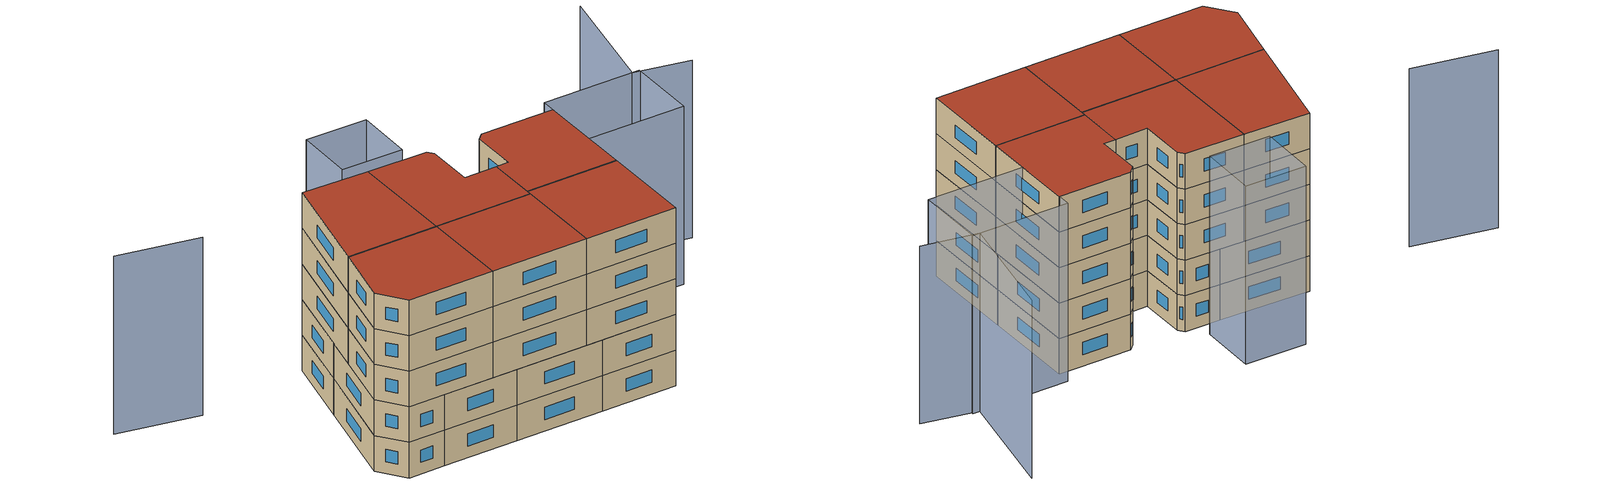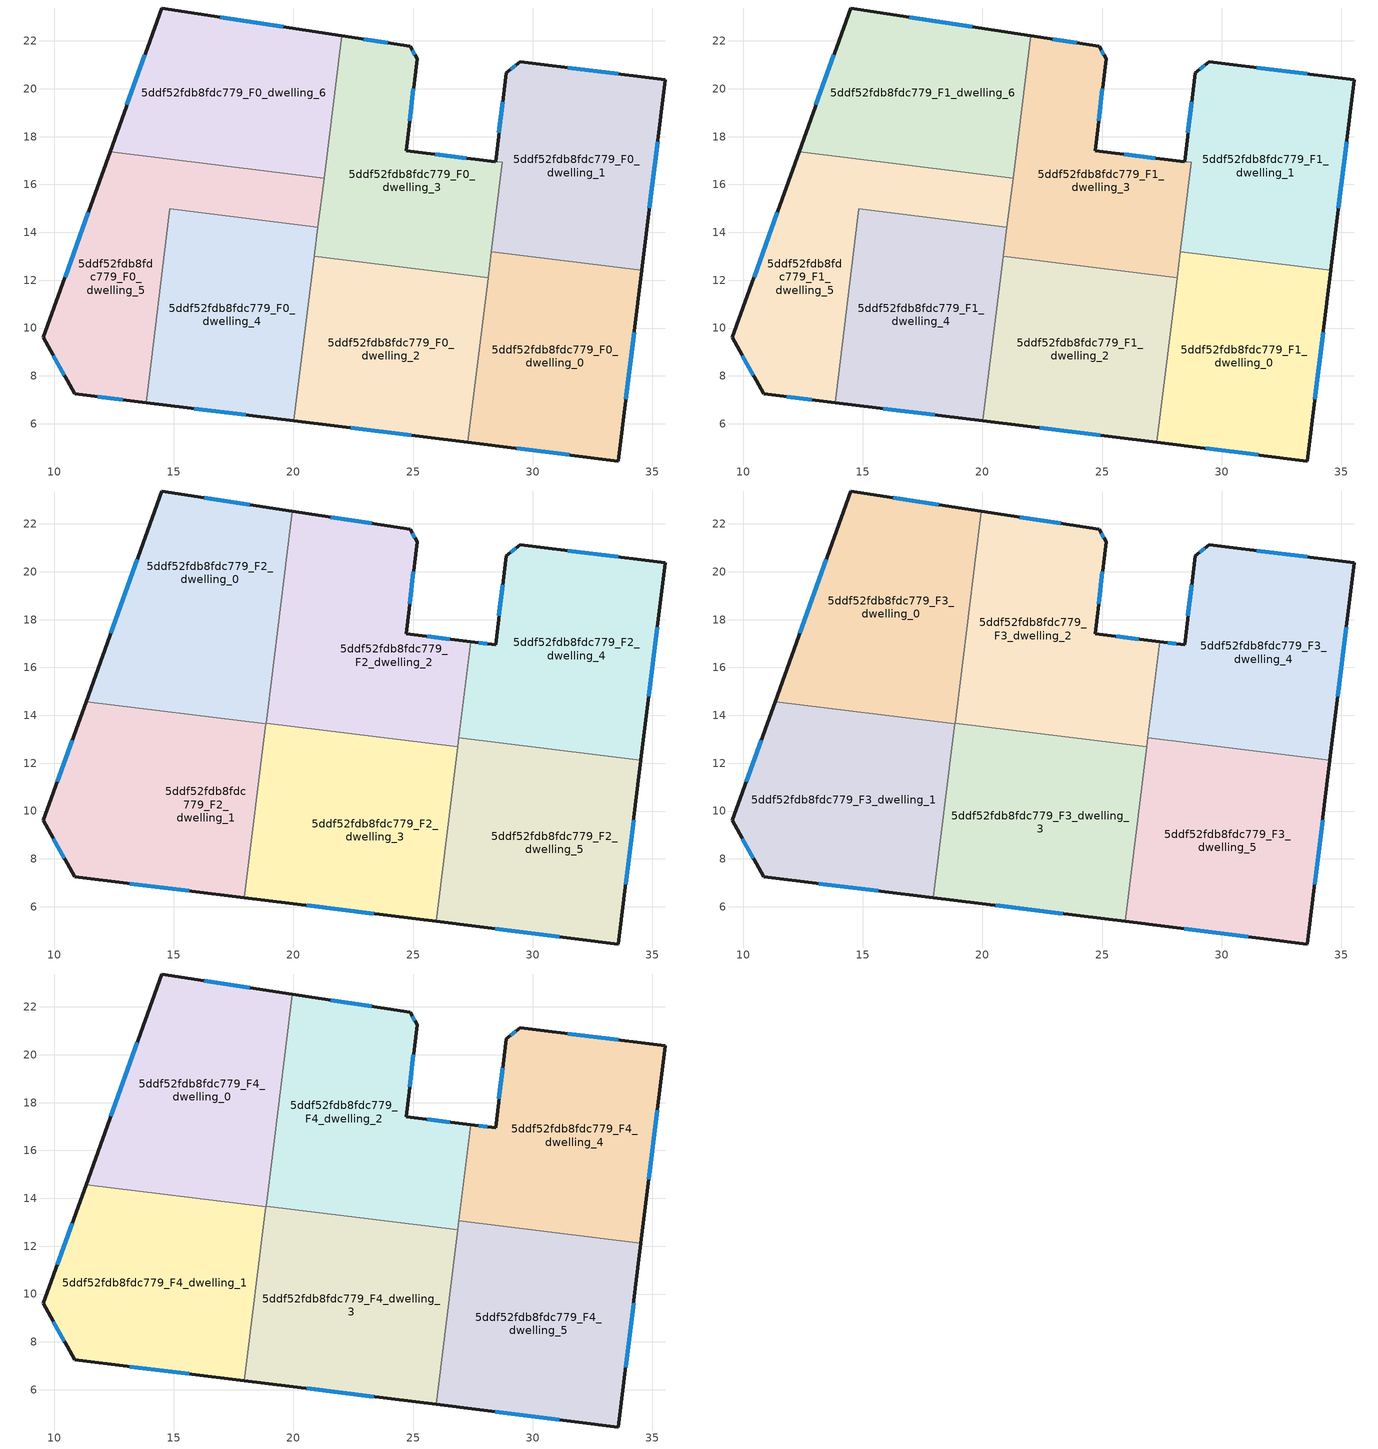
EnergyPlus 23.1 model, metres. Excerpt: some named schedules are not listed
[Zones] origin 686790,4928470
5ddf52fdb8fdc779_F0_dwelling_0
 floor ground (EU_floor_Construction): 34.56,12.41 33.58,4.45 27.29,5.22 28.27,13.18 z0
 wall outside (EU_wall_Construction): 27.29,5.22 33.58,4.45 34.56,12.41 z0:3
 wall to 5ddf52fdb8fdc779_F0_dwelling_1 (EU_wall_Construction): 34.56,12.41 28.27,13.18 z0:3
 wall to 5ddf52fdb8fdc779_F0_dwelling_2 (EU_wall_Construction): 28.14,12.11 27.29,5.22 z0:3
 wall to 5ddf52fdb8fdc779_F0_dwelling_3 (EU_wall_Construction): 28.27,13.18 28.14,12.11 z0:3
 window (EU_Window_Construction): 33.89,7.03 34.24,9.82 / 29.33,4.97 31.53,4.7 z0.98:2.02
5ddf52fdb8fdc779_F0_dwelling_1
 floor ground (EU_floor_Construction): 35.54,20.38 34.56,12.41 28.27,13.18 28.74,16.92 28.45,16.96 28.89,20.67 29.49,21.13 z0
 wall outside (EU_wall_Construction): 34.56,12.41 35.54,20.38 29.49,21.13 28.89,20.67 28.45,16.96 z0:3
 wall to 5ddf52fdb8fdc779_F0_dwelling_3 (EU_wall_Construction): 28.45,16.96 28.74,16.92 28.27,13.18 z0:3
 window (EU_Window_Construction): 28.74,19.47 28.59,18.16 / 29.29,20.99 29.08,20.82 / 33.57,20.62 31.45,20.89 / 34.88,15 35.22,17.78 z0.98:2.02
5ddf52fdb8fdc779_F0_dwelling_2
 floor ground (EU_floor_Construction): 28.14,12.11 27.29,5.22 20.02,6.12 20.88,13.01 z0
 wall outside (EU_wall_Construction): 20.02,6.12 27.29,5.22 z0:3
 wall to 5ddf52fdb8fdc779_F0_dwelling_3 (EU_wall_Construction): 28.14,12.11 20.88,13.01 z0:3
 wall to 5ddf52fdb8fdc779_F0_dwelling_4 (EU_wall_Construction): 20.88,13.01 20.02,6.12 z0:3
 window (EU_Window_Construction): 22.39,5.83 24.93,5.52 z0.98:2.02
5ddf52fdb8fdc779_F0_dwelling_3
 floor ground (EU_floor_Construction): 25.17,21.25 24.71,17.41 28.44,16.96 28.74,16.92 28.14,12.11 20.88,13.01 22.01,22.22 24.88,21.78 z0
 wall outside (EU_wall_Construction): 28.44,16.96 24.71,17.41 25.17,21.25 24.88,21.78 22.01,22.22 z0:3
 wall to 5ddf52fdb8fdc779_F0_dwelling_6 (EU_wall_Construction): 22.01,22.22 21.28,16.27 z0:3
 wall to 5ddf52fdb8fdc779_F0_dwelling_5 (EU_wall_Construction): 21.28,16.27 21.02,14.21 z0:3
 wall to 5ddf52fdb8fdc779_F0_dwelling_4 (EU_wall_Construction): 21.02,14.21 20.87,13.01 z0:3
 window (EU_Window_Construction): 23.95,21.92 22.95,22.07 / 25.07,21.42 24.97,21.61 / 24.86,18.66 25.02,20 / 27.23,17.1 25.92,17.26 z0.98:2.02
5ddf52fdb8fdc779_F0_dwelling_4
 floor ground (EU_floor_Construction): 21.02,14.21 20.02,6.12 13.84,6.89 14.84,14.98 z0
 wall outside (EU_wall_Construction): 13.84,6.89 20.02,6.12 z0:3
 wall to 5ddf52fdb8fdc779_F0_dwelling_5 (EU_wall_Construction): 21.02,14.21 14.84,14.98 13.84,6.89 z0:3
 window (EU_Window_Construction): 15.85,6.64 18.01,6.37 z0.98:2.02
5ddf52fdb8fdc779_F0_dwelling_5
 floor ground (EU_floor_Construction): 21.28,16.27 21.02,14.21 14.84,14.98 13.84,6.89 10.86,7.26 9.55,9.61 12.34,17.37 z0
 wall outside (EU_wall_Construction): 12.34,17.37 9.55,9.61 10.86,7.26 13.84,6.89 z0:3
 wall to 5ddf52fdb8fdc779_F0_dwelling_6 (EU_wall_Construction): 21.28,16.27 12.34,17.37 z0:3
 window (EU_Window_Construction): 11.83,7.14 12.87,7.01 / 9.97,8.84 10.43,8.02 / 11.43,14.85 10.45,12.13 z0.98:2.02
5ddf52fdb8fdc779_F0_dwelling_6
 floor ground (EU_floor_Construction): 22.01,22.22 21.28,16.27 12.34,17.37 14.5,23.38 z0
 wall outside (EU_wall_Construction): 22.01,22.22 14.5,23.38 12.34,17.37 z0:3
 window (EU_Window_Construction): 13.8,21.42 13.04,19.32 / 19.57,22.59 16.94,23 z0.98:2.02
5ddf52fdb8fdc779_F1_dwelling_0
 floor to 5ddf52fdb8fdc779_F0_dwelling_0 (EU_floor_Construction): 34.56,12.41 33.58,4.45 27.29,5.22 28.27,13.18 z3
 wall outside (EU_wall_Construction): 27.29,5.22 33.58,4.45 34.56,12.41 z3:6
 wall to 5ddf52fdb8fdc779_F1_dwelling_1 (EU_wall_Construction): 34.56,12.41 28.27,13.18 z3:6
 wall to 5ddf52fdb8fdc779_F1_dwelling_2 (EU_wall_Construction): 28.14,12.11 27.29,5.22 z3:6
 wall to 5ddf52fdb8fdc779_F1_dwelling_3 (EU_wall_Construction): 28.27,13.18 28.14,12.11 z3:6
 window (EU_Window_Construction): 33.89,7.03 34.24,9.82 / 29.33,4.97 31.53,4.7 z3.98:5.02
5ddf52fdb8fdc779_F1_dwelling_1
 floor to 5ddf52fdb8fdc779_F0_dwelling_1 (EU_floor_Construction): 35.54,20.38 34.56,12.41 28.27,13.18 28.74,16.92 28.45,16.96 28.89,20.67 29.49,21.13 z3
 wall outside (EU_wall_Construction): 34.56,12.41 35.54,20.38 29.49,21.13 28.89,20.67 28.45,16.96 z3:6
 wall to 5ddf52fdb8fdc779_F1_dwelling_3 (EU_wall_Construction): 28.45,16.96 28.74,16.92 28.27,13.18 z3:6
 window (EU_Window_Construction): 28.74,19.47 28.59,18.16 / 29.29,20.99 29.08,20.82 / 33.57,20.62 31.45,20.89 / 34.88,15 35.22,17.78 z3.98:5.02
5ddf52fdb8fdc779_F1_dwelling_2
 floor to 5ddf52fdb8fdc779_F0_dwelling_2 (EU_floor_Construction): 28.14,12.11 27.29,5.22 20.02,6.12 20.88,13.01 z3
 wall outside (EU_wall_Construction): 20.02,6.12 27.29,5.22 z3:6
 wall to 5ddf52fdb8fdc779_F1_dwelling_3 (EU_wall_Construction): 28.14,12.11 20.88,13.01 z3:6
 wall to 5ddf52fdb8fdc779_F1_dwelling_4 (EU_wall_Construction): 20.88,13.01 20.02,6.12 z3:6
 window (EU_Window_Construction): 22.39,5.83 24.93,5.52 z3.98:5.02
5ddf52fdb8fdc779_F1_dwelling_3
 floor to 5ddf52fdb8fdc779_F0_dwelling_3 (EU_floor_Construction): 25.17,21.25 24.71,17.41 28.44,16.96 28.74,16.92 28.14,12.11 20.88,13.01 22.01,22.22 24.88,21.78 z3
 wall outside (EU_wall_Construction): 28.44,16.96 24.71,17.41 25.17,21.25 24.88,21.78 22.01,22.22 z3:6
 wall to 5ddf52fdb8fdc779_F1_dwelling_6 (EU_wall_Construction): 22.01,22.22 21.28,16.27 z3:6
 wall to 5ddf52fdb8fdc779_F1_dwelling_5 (EU_wall_Construction): 21.28,16.27 21.02,14.21 z3:6
 wall to 5ddf52fdb8fdc779_F1_dwelling_4 (EU_wall_Construction): 21.02,14.21 20.87,13.01 z3:6
 window (EU_Window_Construction): 23.95,21.92 22.95,22.07 / 25.07,21.42 24.97,21.61 / 24.86,18.66 25.02,20 / 27.23,17.1 25.92,17.26 z3.98:5.02
5ddf52fdb8fdc779_F1_dwelling_4
 floor to 5ddf52fdb8fdc779_F0_dwelling_4 (EU_floor_Construction): 21.02,14.21 20.02,6.12 13.84,6.89 14.84,14.98 z3
 wall outside (EU_wall_Construction): 13.84,6.89 20.02,6.12 z3:6
 wall to 5ddf52fdb8fdc779_F1_dwelling_5 (EU_wall_Construction): 21.02,14.21 14.84,14.98 13.84,6.89 z3:6
 window (EU_Window_Construction): 15.85,6.64 18.01,6.37 z3.98:5.02
5ddf52fdb8fdc779_F1_dwelling_5
 floor to 5ddf52fdb8fdc779_F0_dwelling_5 (EU_floor_Construction): 21.28,16.27 21.02,14.21 14.84,14.98 13.84,6.89 10.86,7.26 9.55,9.61 12.34,17.37 z3
 wall outside (EU_wall_Construction): 12.34,17.37 9.55,9.61 10.86,7.26 13.84,6.89 z3:6
 wall to 5ddf52fdb8fdc779_F1_dwelling_6 (EU_wall_Construction): 21.28,16.27 12.34,17.37 z3:6
 window (EU_Window_Construction): 11.83,7.14 12.87,7.01 / 9.97,8.84 10.43,8.02 / 11.43,14.85 10.45,12.13 z3.98:5.02
 ceiling adiabatic (EU_roof_Construction): 21.02,14.21 21.28,16.27 19.21,16.52 18.96,14.47 z6
5ddf52fdb8fdc779_F1_dwelling_6
 floor to 5ddf52fdb8fdc779_F0_dwelling_6 (EU_floor_Construction): 22.01,22.22 21.28,16.27 12.34,17.37 14.5,23.38 z3
 wall outside (EU_wall_Construction): 22.01,22.22 14.5,23.38 12.34,17.37 z3:6
 window (EU_Window_Construction): 13.8,21.42 13.04,19.32 / 19.57,22.59 16.94,23 z3.98:5.02
 ceiling adiabatic (EU_roof_Construction): 21.28,16.27 22.01,22.22 19.95,22.53 19.21,16.52 z6
5ddf52fdb8fdc779_F2_dwelling_0
 floor to 5ddf52fdb8fdc779_F1_dwelling_6 (EU_floor_Construction): 19.95,22.53 19.21,16.52 12.34,17.37 14.5,23.38 z6
 floor to 5ddf52fdb8fdc779_F1_dwelling_4 (EU_floor_Construction): 18.96,14.47 18.85,13.64 14.74,14.15 14.84,14.98 z6
 floor to 5ddf52fdb8fdc779_F1_dwelling_5 (EU_floor_Construction): 19.21,16.52 18.96,14.47 14.84,14.98 14.74,14.15 11.33,14.57 12.34,17.37 z6
 wall outside (EU_wall_Construction): 19.95,22.53 14.5,23.38 11.33,14.58 z6:9
 wall to 5ddf52fdb8fdc779_F2_dwelling_1 (EU_wall_Construction): 11.33,14.58 18.85,13.64 z6:9
 wall to 5ddf52fdb8fdc779_F2_dwelling_2 (EU_wall_Construction): 18.86,13.67 19.95,22.53 z6:9
 wall to 5ddf52fdb8fdc779_F2_dwelling_3 (EU_wall_Construction): 18.85,13.64 18.86,13.67 z6:9
 window (EU_Window_Construction): 13.47,20.51 12.36,17.44 / 18.18,22.81 16.27,23.1 z6.98:8.02
5ddf52fdb8fdc779_F2_dwelling_1
 floor to 5ddf52fdb8fdc779_F1_dwelling_4 (EU_floor_Construction): 18.85,13.64 17.95,6.38 13.84,6.89 14.74,14.15 z6
 floor to 5ddf52fdb8fdc779_F1_dwelling_5 (EU_floor_Construction): 14.74,14.15 13.84,6.89 10.86,7.26 9.55,9.61 11.33,14.57 z6
 wall outside (EU_wall_Construction): 11.33,14.58 9.55,9.61 10.86,7.26 17.95,6.38 z6:9
 wall to 5ddf52fdb8fdc779_F2_dwelling_3 (EU_wall_Construction): 17.95,6.38 18.85,13.64 z6:9
 window (EU_Window_Construction): 13.17,6.97 15.65,6.66 / 9.97,8.84 10.43,8.02 / 10.75,12.96 10.13,11.22 z6.98:8.02
5ddf52fdb8fdc779_F2_dwelling_2
 floor to 5ddf52fdb8fdc779_F1_dwelling_3 (EU_floor_Construction): 25.17,21.25 24.71,17.41 27.41,17.08 26.86,12.68 20.92,13.41 22.01,22.22 24.88,21.78 z6
 floor to 5ddf52fdb8fdc779_F1_dwelling_4 (EU_floor_Construction): 21.02,14.21 20.92,13.41 18.86,13.67 18.96,14.47 z6
 floor adiabatic (EU_floor_Construction): 24.88,21.78 22.01,22.22 21.02,14.21 18.96,14.47 19.95,22.53 z6
 wall outside (EU_wall_Construction): 27.41,17.08 24.71,17.41 25.17,21.25 24.88,21.78 19.95,22.53 z6:9
 wall to 5ddf52fdb8fdc779_F2_dwelling_3 (EU_wall_Construction): 18.86,13.67 26.86,12.68 z6:9
 wall to 5ddf52fdb8fdc779_F2_dwelling_4 (EU_wall_Construction): 26.91,13.06 27.41,17.08 z6:9
 wall to 5ddf52fdb8fdc779_F2_dwelling_5 (EU_wall_Construction): 26.86,12.68 26.91,13.06 z6:9
 window (EU_Window_Construction): 23.28,22.02 21.55,22.29 / 25.07,21.42 24.97,21.61 / 24.86,18.66 25.02,20 / 26.53,17.19 25.59,17.3 z6.98:8.02
5ddf52fdb8fdc779_F2_dwelling_3
 floor to 5ddf52fdb8fdc779_F1_dwelling_2 (EU_floor_Construction): 26.81,12.27 25.96,5.39 20.02,6.12 20.88,13.01 z6
 floor to 5ddf52fdb8fdc779_F1_dwelling_3 (EU_floor_Construction): 26.86,12.68 26.81,12.27 20.88,13.01 20.92,13.41 z6
 floor to 5ddf52fdb8fdc779_F1_dwelling_4 (EU_floor_Construction): 20.92,13.41 20.02,6.12 17.95,6.38 18.86,13.67 z6
 wall outside (EU_wall_Construction): 17.95,6.38 25.96,5.39 z6:9
 wall to 5ddf52fdb8fdc779_F2_dwelling_5 (EU_wall_Construction): 25.96,5.39 26.86,12.68 z6:9
 window (EU_Window_Construction): 20.56,6.06 23.36,5.71 z6.98:8.02
5ddf52fdb8fdc779_F2_dwelling_4
 floor to 5ddf52fdb8fdc779_F1_dwelling_1 (EU_floor_Construction): 35.54,20.38 34.56,12.41 28.27,13.18 28.74,16.92 28.45,16.96 28.89,20.67 29.49,21.13 z6
 floor to 5ddf52fdb8fdc779_F1_dwelling_0 (EU_floor_Construction): 34.56,12.41 34.52,12.12 28.24,12.89 28.27,13.18 z6
 floor to 5ddf52fdb8fdc779_F1_dwelling_3 (EU_floor_Construction): 28.74,16.92 28.24,12.89 26.91,13.06 27.41,17.08 z6
 wall outside (EU_wall_Construction): 34.52,12.12 35.54,20.38 29.49,21.13 28.89,20.67 28.45,16.96 27.41,17.08 z6:9
 wall to 5ddf52fdb8fdc779_F2_dwelling_5 (EU_wall_Construction): 26.91,13.06 34.52,12.12 z6:9
 window (EU_Window_Construction): 34.85,14.8 35.21,17.69 / 28.11,17 27.75,17.04 / 28.74,19.47 28.59,18.16 / 29.29,20.99 29.08,20.82 / 33.57,20.62 31.45,20.89 z6.98:8.02
5ddf52fdb8fdc779_F2_dwelling_5
 floor to 5ddf52fdb8fdc779_F1_dwelling_0 (EU_floor_Construction): 34.52,12.12 33.58,4.45 27.29,5.22 28.24,12.89 z6
 floor to 5ddf52fdb8fdc779_F1_dwelling_2 (EU_floor_Construction): 28.14,12.11 27.29,5.22 25.96,5.39 26.81,12.27 z6
 floor to 5ddf52fdb8fdc779_F1_dwelling_3 (EU_floor_Construction): 28.24,12.89 28.14,12.11 26.81,12.27 26.91,13.06 z6
 wall outside (EU_wall_Construction): 25.96,5.39 33.58,4.45 34.52,12.12 z6:9
 window (EU_Window_Construction): 33.88,6.94 34.21,9.62 / 28.44,5.08 31.1,4.75 z6.98:8.02
5ddf52fdb8fdc779_F3_dwelling_0
 floor to 5ddf52fdb8fdc779_F2_dwelling_0 (EU_floor_Construction): 19.95,22.53 18.85,13.64 11.33,14.58 14.5,23.38 z9
 wall outside (EU_wall_Construction): 19.95,22.53 14.5,23.38 11.33,14.58 z9:12
 wall to 5ddf52fdb8fdc779_F3_dwelling_1 (EU_wall_Construction): 11.33,14.58 18.85,13.64 z9:12
 wall to 5ddf52fdb8fdc779_F3_dwelling_2 (EU_wall_Construction): 18.86,13.67 19.95,22.53 z9:12
 wall to 5ddf52fdb8fdc779_F3_dwelling_3 (EU_wall_Construction): 18.85,13.64 18.86,13.67 z9:12
 window (EU_Window_Construction): 13.47,20.51 12.36,17.44 / 18.18,22.81 16.27,23.1 z9.98:11.02
5ddf52fdb8fdc779_F3_dwelling_1
 floor to 5ddf52fdb8fdc779_F2_dwelling_1 (EU_floor_Construction): 18.85,13.64 17.95,6.38 10.86,7.26 9.55,9.61 11.33,14.58 z9
 wall outside (EU_wall_Construction): 11.33,14.58 9.55,9.61 10.86,7.26 17.95,6.38 z9:12
 wall to 5ddf52fdb8fdc779_F3_dwelling_3 (EU_wall_Construction): 17.95,6.38 18.85,13.64 z9:12
 window (EU_Window_Construction): 13.17,6.97 15.65,6.66 / 9.97,8.84 10.43,8.02 / 10.75,12.96 10.13,11.22 z9.98:11.02
5ddf52fdb8fdc779_F3_dwelling_2
 floor to 5ddf52fdb8fdc779_F2_dwelling_2 (EU_floor_Construction): 25.17,21.25 24.71,17.41 27.41,17.08 26.86,12.68 18.86,13.67 19.95,22.53 24.88,21.78 z9
 wall outside (EU_wall_Construction): 27.41,17.08 24.71,17.41 25.17,21.25 24.88,21.78 19.95,22.53 z9:12
 wall to 5ddf52fdb8fdc779_F3_dwelling_3 (EU_wall_Construction): 18.86,13.67 26.86,12.68 z9:12
 wall to 5ddf52fdb8fdc779_F3_dwelling_4 (EU_wall_Construction): 26.91,13.06 27.41,17.08 z9:12
 wall to 5ddf52fdb8fdc779_F3_dwelling_5 (EU_wall_Construction): 26.86,12.68 26.91,13.06 z9:12
 window (EU_Window_Construction): 23.28,22.02 21.55,22.29 / 25.07,21.42 24.97,21.61 / 24.86,18.66 25.02,20 / 26.53,17.19 25.59,17.3 z9.98:11.02
5ddf52fdb8fdc779_F3_dwelling_3
 floor to 5ddf52fdb8fdc779_F2_dwelling_3 (EU_floor_Construction): 26.86,12.68 25.96,5.39 17.95,6.38 18.86,13.67 z9
 wall outside (EU_wall_Construction): 17.95,6.38 25.96,5.39 z9:12
 wall to 5ddf52fdb8fdc779_F3_dwelling_5 (EU_wall_Construction): 25.96,5.39 26.86,12.68 z9:12
 window (EU_Window_Construction): 20.56,6.06 23.36,5.71 z9.98:11.02
5ddf52fdb8fdc779_F3_dwelling_4
 floor to 5ddf52fdb8fdc779_F2_dwelling_4 (EU_floor_Construction): 35.54,20.38 34.52,12.12 26.91,13.06 27.41,17.08 28.45,16.96 28.89,20.67 29.49,21.13 z9
 wall outside (EU_wall_Construction): 34.52,12.12 35.54,20.38 29.49,21.13 28.89,20.67 28.45,16.96 27.41,17.08 z9:12
 wall to 5ddf52fdb8fdc779_F3_dwelling_5 (EU_wall_Construction): 26.91,13.06 34.52,12.12 z9:12
 window (EU_Window_Construction): 34.85,14.8 35.21,17.69 / 28.11,17 27.75,17.04 / 28.74,19.47 28.59,18.16 / 29.29,20.99 29.08,20.82 / 33.57,20.62 31.45,20.89 z9.98:11.02
5ddf52fdb8fdc779_F3_dwelling_5
 floor to 5ddf52fdb8fdc779_F2_dwelling_5 (EU_floor_Construction): 34.52,12.12 33.58,4.45 25.96,5.39 26.91,13.06 z9
 wall outside (EU_wall_Construction): 25.96,5.39 33.58,4.45 34.52,12.12 z9:12
 window (EU_Window_Construction): 33.88,6.94 34.21,9.62 / 28.44,5.08 31.1,4.75 z9.98:11.02
5ddf52fdb8fdc779_F4_dwelling_0
 floor to 5ddf52fdb8fdc779_F3_dwelling_0 (EU_floor_Construction): 19.95,22.53 18.85,13.64 11.33,14.58 14.5,23.38 z12
 wall outside (EU_wall_Construction): 19.95,22.53 14.5,23.38 11.33,14.58 z12:15
 wall to 5ddf52fdb8fdc779_F4_dwelling_1 (EU_wall_Construction): 11.33,14.58 18.85,13.64 z12:15
 wall to 5ddf52fdb8fdc779_F4_dwelling_2 (EU_wall_Construction): 18.86,13.67 19.95,22.53 z12:15
 wall to 5ddf52fdb8fdc779_F4_dwelling_3 (EU_wall_Construction): 18.85,13.64 18.86,13.67 z12:15
 window (EU_Window_Construction): 13.47,20.51 12.36,17.44 / 18.18,22.81 16.27,23.1 z12.98:14.02
 roof outside (EU_roof_Construction): 18.85,13.64 19.95,22.53 14.5,23.38 11.33,14.58 z15
5ddf52fdb8fdc779_F4_dwelling_1
 floor to 5ddf52fdb8fdc779_F3_dwelling_1 (EU_floor_Construction): 18.85,13.64 17.95,6.38 10.86,7.26 9.55,9.61 11.33,14.58 z12
 wall outside (EU_wall_Construction): 11.33,14.58 9.55,9.61 10.86,7.26 17.95,6.38 z12:15
 wall to 5ddf52fdb8fdc779_F4_dwelling_3 (EU_wall_Construction): 17.95,6.38 18.85,13.64 z12:15
 window (EU_Window_Construction): 13.17,6.97 15.65,6.66 / 9.97,8.84 10.43,8.02 / 10.75,12.96 10.13,11.22 z12.98:14.02
 roof outside (EU_roof_Construction): 17.95,6.38 18.85,13.64 11.33,14.58 9.55,9.61 10.86,7.26 z15
5ddf52fdb8fdc779_F4_dwelling_2
 floor to 5ddf52fdb8fdc779_F3_dwelling_2 (EU_floor_Construction): 25.17,21.25 24.71,17.41 27.41,17.08 26.86,12.68 18.86,13.67 19.95,22.53 24.88,21.78 z12
 wall outside (EU_wall_Construction): 27.41,17.08 24.71,17.41 25.17,21.25 24.88,21.78 19.95,22.53 z12:15
 wall to 5ddf52fdb8fdc779_F4_dwelling_3 (EU_wall_Construction): 18.86,13.67 26.86,12.68 z12:15
 wall to 5ddf52fdb8fdc779_F4_dwelling_4 (EU_wall_Construction): 26.91,13.06 27.41,17.08 z12:15
 wall to 5ddf52fdb8fdc779_F4_dwelling_5 (EU_wall_Construction): 26.86,12.68 26.91,13.06 z12:15
 window (EU_Window_Construction): 23.28,22.02 21.55,22.29 / 25.07,21.42 24.97,21.61 / 24.86,18.66 25.02,20 / 26.53,17.19 25.59,17.3 z12.98:14.02
 roof outside (EU_roof_Construction): 26.86,12.68 27.41,17.08 24.71,17.41 25.17,21.25 24.88,21.78 19.95,22.53 18.86,13.67 z15
5ddf52fdb8fdc779_F4_dwelling_3
 floor to 5ddf52fdb8fdc779_F3_dwelling_3 (EU_floor_Construction): 26.86,12.68 25.96,5.39 17.95,6.38 18.86,13.67 z12
 wall outside (EU_wall_Construction): 17.95,6.38 25.96,5.39 z12:15
 wall to 5ddf52fdb8fdc779_F4_dwelling_5 (EU_wall_Construction): 25.96,5.39 26.86,12.68 z12:15
 window (EU_Window_Construction): 20.56,6.06 23.36,5.71 z12.98:14.02
 roof outside (EU_roof_Construction): 25.96,5.39 26.86,12.68 18.86,13.67 17.95,6.38 z15
5ddf52fdb8fdc779_F4_dwelling_4
 floor to 5ddf52fdb8fdc779_F3_dwelling_4 (EU_floor_Construction): 35.54,20.38 34.52,12.12 26.91,13.06 27.41,17.08 28.45,16.96 28.89,20.67 29.49,21.13 z12
 wall outside (EU_wall_Construction): 34.52,12.12 35.54,20.38 29.49,21.13 28.89,20.67 28.45,16.96 27.41,17.08 z12:15
 wall to 5ddf52fdb8fdc779_F4_dwelling_5 (EU_wall_Construction): 26.91,13.06 34.52,12.12 z12:15
 window (EU_Window_Construction): 34.85,14.8 35.21,17.69 / 28.11,17 27.75,17.04 / 28.74,19.47 28.59,18.16 / 29.29,20.99 29.08,20.82 / 33.57,20.62 31.45,20.89 z12.98:14.02
 roof outside (EU_roof_Construction): 34.52,12.12 35.54,20.38 29.49,21.13 28.89,20.67 28.45,16.96 27.41,17.08 26.91,13.06 z15
5ddf52fdb8fdc779_F4_dwelling_5
 floor to 5ddf52fdb8fdc779_F3_dwelling_5 (EU_floor_Construction): 34.52,12.12 33.58,4.45 25.96,5.39 26.91,13.06 z12
 wall outside (EU_wall_Construction): 25.96,5.39 33.58,4.45 34.52,12.12 z12:15
 window (EU_Window_Construction): 33.88,6.94 34.21,9.62 / 28.44,5.08 31.1,4.75 z12.98:14.02
 roof outside (EU_roof_Construction): 33.58,4.45 34.52,12.12 26.91,13.06 25.96,5.39 z15
shading: 47.53,19.02 43.14,20.46 / 43.14,20.46 46.21,29.84 / 5.14,23.41 -1.39,25.55 / 43.01,14.62 34.93,15.66 / 34.93,15.66 35.68,21.47 / 35.68,21.47 43.75,20.43 / 43.75,20.43 43.01,14.62 / 23.75,23.19 18.72,23.93 / 18.72,23.93 19.43,28.7 / 19.43,28.7 24.45,27.95 / 24.45,27.95 23.75,23.19 z0:15
[Building]
EU S2 Campaign: North Axis=0; Terrain=City; Solar Distribution=FullExterior
[Site:Location]
Bologna: Latitude=44.5; Longitude=11.25; Time Zone=1; Elevation=37
[SizingPeriod:WeatherFileDays]
AnnualSizingPeriod: Begin Month=1; Begin Day of Month=1; End Month=12; End Day of Month=31; Day of Week for Start Day=Monday; Use Weather File Daylight Saving Period=No; Use Weather File Rain and Snow Indicators=No
[MATERIAL]
EU_InternalMass_Material: Roughness=MediumRough; Thickness=0.1; Conductivity=1; Density=1800; Specific Heat=900; Thermal Absorptance=0.9; Solar Absorptance=0.7; Visible Absorptance=0.7
[MATERIAL:NOMASS] Roughness=MediumRough; Thermal Absorptance=0.9; Solar Absorptance=0.7; Visible Absorptance=0.7
Name | Thermal Resistance
EU_wall_NoMass | 0.905828
EU_roof_NoMass | 0.37593
EU_floor_NoMass | 0.67114
[WINDOWMATERIAL:SIMPLEGLAZINGSYSTEM]
EU_Window_SimpleGlazing: UFactor=4.52486; Solar Heat Gain Coefficient=0.85; Visible Transmittance=0.85
[CONSTRUCTION]
EU_wall_Construction: EU_wall_NoMass
EU_roof_Construction: EU_roof_NoMass
EU_floor_Construction: EU_floor_NoMass
EU_Window_Construction: EU_Window_SimpleGlazing
EU_InternalMass_Construction: EU_InternalMass_Material
[ZONE] Type=1; Multiplier=1; Ceiling Height=autocalculate; Floor Area=autocalculate; Part of Total Floor Area=Yes
Name | Volume
5ddf52fdb8fdc779_F0_dwelling_0; 5ddf52fdb8fdc779_F1_dwelling_0 | 152.404
5ddf52fdb8fdc779_F2_dwelling_0; 5ddf52fdb8fdc779_F3_dwelling_0; 5ddf52fdb8fdc779_F4_dwelling_0 | 177.825
5ddf52fdb8fdc779_F0_dwelling_1; 5ddf52fdb8fdc779_F1_dwelling_1 | 155.954
5ddf52fdb8fdc779_F2_dwelling_1; 5ddf52fdb8fdc779_F3_dwelling_1; 5ddf52fdb8fdc779_F4_dwelling_1 | 177.816
5ddf52fdb8fdc779_F0_dwelling_2; 5ddf52fdb8fdc779_F1_dwelling_2 | 152.422
5ddf52fdb8fdc779_F2_dwelling_2; 5ddf52fdb8fdc779_F3_dwelling_2; 5ddf52fdb8fdc779_F4_dwelling_2 | 177.836
5ddf52fdb8fdc779_F0_dwelling_3; 5ddf52fdb8fdc779_F1_dwelling_3 | 148.909
5ddf52fdb8fdc779_F2_dwelling_3; 5ddf52fdb8fdc779_F3_dwelling_3; 5ddf52fdb8fdc779_F4_dwelling_3 | 177.841
5ddf52fdb8fdc779_F0_dwelling_4; 5ddf52fdb8fdc779_F1_dwelling_4 | 152.415
5ddf52fdb8fdc779_F2_dwelling_4; 5ddf52fdb8fdc779_F3_dwelling_4; 5ddf52fdb8fdc779_F4_dwelling_4 | 177.814
5ddf52fdb8fdc779_F0_dwelling_5; 5ddf52fdb8fdc779_F1_dwelling_5 | 152.418
5ddf52fdb8fdc779_F2_dwelling_5; 5ddf52fdb8fdc779_F3_dwelling_5; 5ddf52fdb8fdc779_F4_dwelling_5 | 177.815
5ddf52fdb8fdc779_F0_dwelling_6; 5ddf52fdb8fdc779_F1_dwelling_6 | 152.416
[INTERNALMASS] Construction=EU_InternalMass_Construction
Name | Zone or ZoneList | Surface Area
5ddf52fdb8fdc779_F0_dwelling_0_EU_InternalMass | 5ddf52fdb8fdc779_F0_dwelling_0 | 50.8025
5ddf52fdb8fdc779_F0_dwelling_1_EU_InternalMass | 5ddf52fdb8fdc779_F0_dwelling_1 | 51.9852
5ddf52fdb8fdc779_F0_dwelling_2_EU_InternalMass | 5ddf52fdb8fdc779_F0_dwelling_2 | 50.8063
5ddf52fdb8fdc779_F0_dwelling_3_EU_InternalMass | 5ddf52fdb8fdc779_F0_dwelling_3 | 49.6379
5ddf52fdb8fdc779_F0_dwelling_4_EU_InternalMass | 5ddf52fdb8fdc779_F0_dwelling_4 | 50.8065
5ddf52fdb8fdc779_F0_dwelling_5_EU_InternalMass | 5ddf52fdb8fdc779_F0_dwelling_5 | 50.8058
5ddf52fdb8fdc779_F0_dwelling_6_EU_InternalMass | 5ddf52fdb8fdc779_F0_dwelling_6 | 50.8053
5ddf52fdb8fdc779_F1_dwelling_0_EU_InternalMass | 5ddf52fdb8fdc779_F1_dwelling_0 | 50.8025
5ddf52fdb8fdc779_F1_dwelling_1_EU_InternalMass | 5ddf52fdb8fdc779_F1_dwelling_1 | 51.9852
5ddf52fdb8fdc779_F1_dwelling_2_EU_InternalMass | 5ddf52fdb8fdc779_F1_dwelling_2 | 50.8063
5ddf52fdb8fdc779_F1_dwelling_3_EU_InternalMass | 5ddf52fdb8fdc779_F1_dwelling_3 | 49.6379
5ddf52fdb8fdc779_F1_dwelling_4_EU_InternalMass | 5ddf52fdb8fdc779_F1_dwelling_4 | 50.8065
5ddf52fdb8fdc779_F1_dwelling_5_EU_InternalMass | 5ddf52fdb8fdc779_F1_dwelling_5 | 50.8058
5ddf52fdb8fdc779_F1_dwelling_6_EU_InternalMass | 5ddf52fdb8fdc779_F1_dwelling_6 | 50.8053
5ddf52fdb8fdc779_F2_dwelling_0_EU_InternalMass | 5ddf52fdb8fdc779_F2_dwelling_0 | 59.2753
5ddf52fdb8fdc779_F2_dwelling_1_EU_InternalMass | 5ddf52fdb8fdc779_F2_dwelling_1 | 59.2723
5ddf52fdb8fdc779_F2_dwelling_2_EU_InternalMass | 5ddf52fdb8fdc779_F2_dwelling_2 | 59.2781
5ddf52fdb8fdc779_F2_dwelling_3_EU_InternalMass | 5ddf52fdb8fdc779_F2_dwelling_3 | 59.2802
5ddf52fdb8fdc779_F2_dwelling_4_EU_InternalMass | 5ddf52fdb8fdc779_F2_dwelling_4 | 59.2715
5ddf52fdb8fdc779_F2_dwelling_5_EU_InternalMass | 5ddf52fdb8fdc779_F2_dwelling_5 | 59.2718
5ddf52fdb8fdc779_F3_dwelling_0_EU_InternalMass | 5ddf52fdb8fdc779_F3_dwelling_0 | 59.2753
5ddf52fdb8fdc779_F3_dwelling_1_EU_InternalMass | 5ddf52fdb8fdc779_F3_dwelling_1 | 59.2723
5ddf52fdb8fdc779_F3_dwelling_2_EU_InternalMass | 5ddf52fdb8fdc779_F3_dwelling_2 | 59.2781
5ddf52fdb8fdc779_F3_dwelling_3_EU_InternalMass | 5ddf52fdb8fdc779_F3_dwelling_3 | 59.2802
5ddf52fdb8fdc779_F3_dwelling_4_EU_InternalMass | 5ddf52fdb8fdc779_F3_dwelling_4 | 59.2715
5ddf52fdb8fdc779_F3_dwelling_5_EU_InternalMass | 5ddf52fdb8fdc779_F3_dwelling_5 | 59.2718
5ddf52fdb8fdc779_F4_dwelling_0_EU_InternalMass | 5ddf52fdb8fdc779_F4_dwelling_0 | 59.2753
5ddf52fdb8fdc779_F4_dwelling_1_EU_InternalMass | 5ddf52fdb8fdc779_F4_dwelling_1 | 59.2723
5ddf52fdb8fdc779_F4_dwelling_2_EU_InternalMass | 5ddf52fdb8fdc779_F4_dwelling_2 | 59.2781
5ddf52fdb8fdc779_F4_dwelling_3_EU_InternalMass | 5ddf52fdb8fdc779_F4_dwelling_3 | 59.2802
5ddf52fdb8fdc779_F4_dwelling_4_EU_InternalMass | 5ddf52fdb8fdc779_F4_dwelling_4 | 59.2715
5ddf52fdb8fdc779_F4_dwelling_5_EU_InternalMass | 5ddf52fdb8fdc779_F4_dwelling_5 | 59.2718
[OTHEREQUIPMENT] Fuel Type=Electricity; Design Level Calculation Method=Watts/Area; Power per Zone Floor Area=1; Fraction Latent=0; Fraction Radiant=0; Fraction Lost=0; Carbon Dioxide Generation Rate=0; EndUse Subcategory=EU_Step8_InternalGains
Name | Zone or ZoneList or Space or SpaceList | Schedule
EU_Step8_InternalGain_5ddf52fdb8fdc779_F0_dwelling_0_f000 | 5ddf52fdb8fdc779_F0_dwelling_0 | EU_Step8_GainSchedule_5ddf52fdb8fdc779_F0_dwelling_0_f000
EU_Step8_InternalGain_5ddf52fdb8fdc779_F0_dwelling_1_f000 | 5ddf52fdb8fdc779_F0_dwelling_1 | EU_Step8_GainSchedule_5ddf52fdb8fdc779_F0_dwelling_1_f000
EU_Step8_InternalGain_5ddf52fdb8fdc779_F0_dwelling_2_f000 | 5ddf52fdb8fdc779_F0_dwelling_2 | EU_Step8_GainSchedule_5ddf52fdb8fdc779_F0_dwelling_2_f000
EU_Step8_InternalGain_5ddf52fdb8fdc779_F0_dwelling_3_f000 | 5ddf52fdb8fdc779_F0_dwelling_3 | EU_Step8_GainSchedule_5ddf52fdb8fdc779_F0_dwelling_3_f000
EU_Step8_InternalGain_5ddf52fdb8fdc779_F0_dwelling_4_f000 | 5ddf52fdb8fdc779_F0_dwelling_4 | EU_Step8_GainSchedule_5ddf52fdb8fdc779_F0_dwelling_4_f000
EU_Step8_InternalGain_5ddf52fdb8fdc779_F0_dwelling_5_f000 | 5ddf52fdb8fdc779_F0_dwelling_5 | EU_Step8_GainSchedule_5ddf52fdb8fdc779_F0_dwelling_5_f000
EU_Step8_InternalGain_5ddf52fdb8fdc779_F0_dwelling_6_f000 | 5ddf52fdb8fdc779_F0_dwelling_6 | EU_Step8_GainSchedule_5ddf52fdb8fdc779_F0_dwelling_6_f000
EU_Step8_InternalGain_5ddf52fdb8fdc779_F1_dwelling_0_f000 | 5ddf52fdb8fdc779_F1_dwelling_0 | EU_Step8_GainSchedule_5ddf52fdb8fdc779_F1_dwelling_0_f000
EU_Step8_InternalGain_5ddf52fdb8fdc779_F1_dwelling_1_f000 | 5ddf52fdb8fdc779_F1_dwelling_1 | EU_Step8_GainSchedule_5ddf52fdb8fdc779_F1_dwelling_1_f000
EU_Step8_InternalGain_5ddf52fdb8fdc779_F1_dwelling_2_f000 | 5ddf52fdb8fdc779_F1_dwelling_2 | EU_Step8_GainSchedule_5ddf52fdb8fdc779_F1_dwelling_2_f000
EU_Step8_InternalGain_5ddf52fdb8fdc779_F1_dwelling_3_f000 | 5ddf52fdb8fdc779_F1_dwelling_3 | EU_Step8_GainSchedule_5ddf52fdb8fdc779_F1_dwelling_3_f000
EU_Step8_InternalGain_5ddf52fdb8fdc779_F1_dwelling_4_f000 | 5ddf52fdb8fdc779_F1_dwelling_4 | EU_Step8_GainSchedule_5ddf52fdb8fdc779_F1_dwelling_4_f000
EU_Step8_InternalGain_5ddf52fdb8fdc779_F1_dwelling_5_f000 | 5ddf52fdb8fdc779_F1_dwelling_5 | EU_Step8_GainSchedule_5ddf52fdb8fdc779_F1_dwelling_5_f000
EU_Step8_InternalGain_5ddf52fdb8fdc779_F1_dwelling_6_f000 | 5ddf52fdb8fdc779_F1_dwelling_6 | EU_Step8_GainSchedule_5ddf52fdb8fdc779_F1_dwelling_6_f000
EU_Step8_InternalGain_5ddf52fdb8fdc779_F2_dwelling_0_f000 | 5ddf52fdb8fdc779_F2_dwelling_0 | EU_Step8_GainSchedule_5ddf52fdb8fdc779_F2_dwelling_0_f000
EU_Step8_InternalGain_5ddf52fdb8fdc779_F2_dwelling_1_f000 | 5ddf52fdb8fdc779_F2_dwelling_1 | EU_Step8_GainSchedule_5ddf52fdb8fdc779_F2_dwelling_1_f000
EU_Step8_InternalGain_5ddf52fdb8fdc779_F2_dwelling_2_f000 | 5ddf52fdb8fdc779_F2_dwelling_2 | EU_Step8_GainSchedule_5ddf52fdb8fdc779_F2_dwelling_2_f000
EU_Step8_InternalGain_5ddf52fdb8fdc779_F2_dwelling_3_f000 | 5ddf52fdb8fdc779_F2_dwelling_3 | EU_Step8_GainSchedule_5ddf52fdb8fdc779_F2_dwelling_3_f000
EU_Step8_InternalGain_5ddf52fdb8fdc779_F2_dwelling_4_f000 | 5ddf52fdb8fdc779_F2_dwelling_4 | EU_Step8_GainSchedule_5ddf52fdb8fdc779_F2_dwelling_4_f000
EU_Step8_InternalGain_5ddf52fdb8fdc779_F2_dwelling_5_f000 | 5ddf52fdb8fdc779_F2_dwelling_5 | EU_Step8_GainSchedule_5ddf52fdb8fdc779_F2_dwelling_5_f000
EU_Step8_InternalGain_5ddf52fdb8fdc779_F3_dwelling_0_f000 | 5ddf52fdb8fdc779_F3_dwelling_0 | EU_Step8_GainSchedule_5ddf52fdb8fdc779_F3_dwelling_0_f000
EU_Step8_InternalGain_5ddf52fdb8fdc779_F3_dwelling_1_f000 | 5ddf52fdb8fdc779_F3_dwelling_1 | EU_Step8_GainSchedule_5ddf52fdb8fdc779_F3_dwelling_1_f000
EU_Step8_InternalGain_5ddf52fdb8fdc779_F3_dwelling_2_f000 | 5ddf52fdb8fdc779_F3_dwelling_2 | EU_Step8_GainSchedule_5ddf52fdb8fdc779_F3_dwelling_2_f000
EU_Step8_InternalGain_5ddf52fdb8fdc779_F3_dwelling_3_f000 | 5ddf52fdb8fdc779_F3_dwelling_3 | EU_Step8_GainSchedule_5ddf52fdb8fdc779_F3_dwelling_3_f000
EU_Step8_InternalGain_5ddf52fdb8fdc779_F3_dwelling_4_f000 | 5ddf52fdb8fdc779_F3_dwelling_4 | EU_Step8_GainSchedule_5ddf52fdb8fdc779_F3_dwelling_4_f000
EU_Step8_InternalGain_5ddf52fdb8fdc779_F3_dwelling_5_f000 | 5ddf52fdb8fdc779_F3_dwelling_5 | EU_Step8_GainSchedule_5ddf52fdb8fdc779_F3_dwelling_5_f000
EU_Step8_InternalGain_5ddf52fdb8fdc779_F4_dwelling_0_f000 | 5ddf52fdb8fdc779_F4_dwelling_0 | EU_Step8_GainSchedule_5ddf52fdb8fdc779_F4_dwelling_0_f000
EU_Step8_InternalGain_5ddf52fdb8fdc779_F4_dwelling_1_f000 | 5ddf52fdb8fdc779_F4_dwelling_1 | EU_Step8_GainSchedule_5ddf52fdb8fdc779_F4_dwelling_1_f000
EU_Step8_InternalGain_5ddf52fdb8fdc779_F4_dwelling_2_f000 | 5ddf52fdb8fdc779_F4_dwelling_2 | EU_Step8_GainSchedule_5ddf52fdb8fdc779_F4_dwelling_2_f000
EU_Step8_InternalGain_5ddf52fdb8fdc779_F4_dwelling_3_f000 | 5ddf52fdb8fdc779_F4_dwelling_3 | EU_Step8_GainSchedule_5ddf52fdb8fdc779_F4_dwelling_3_f000
EU_Step8_InternalGain_5ddf52fdb8fdc779_F4_dwelling_4_f000 | 5ddf52fdb8fdc779_F4_dwelling_4 | EU_Step8_GainSchedule_5ddf52fdb8fdc779_F4_dwelling_4_f000
EU_Step8_InternalGain_5ddf52fdb8fdc779_F4_dwelling_5_f000 | 5ddf52fdb8fdc779_F4_dwelling_5 | EU_Step8_GainSchedule_5ddf52fdb8fdc779_F4_dwelling_5_f000
[ZONEVENTILATION:DESIGNFLOWRATE] Schedule=EU_AlwaysOn; Design Flow Rate Calculation Method=AirChanges/Hour; Air Changes per Hour=0.73129; Ventilation Type=Natural; Fan Pressure Rise=0; Fan Total Efficiency=1; Constant Term Coefficient=1; Temperature Term Coefficient=0; Velocity Term Coefficient=0; Velocity Squared Term Coefficient=0; Minimum Indoor Temperature=-100; Maximum Indoor Temperature=100; Delta Temperature=-100; Minimum Outdoor Temperature=-100; Maximum Outdoor Temperature=100; Maximum Wind Speed=40
Name | Zone or ZoneList or Space or SpaceList
EU_ConstantAir_5ddf52fdb8fdc779_F0_dwelling_0 | 5ddf52fdb8fdc779_F0_dwelling_0
EU_ConstantAir_5ddf52fdb8fdc779_F0_dwelling_1 | 5ddf52fdb8fdc779_F0_dwelling_1
EU_ConstantAir_5ddf52fdb8fdc779_F0_dwelling_2 | 5ddf52fdb8fdc779_F0_dwelling_2
EU_ConstantAir_5ddf52fdb8fdc779_F0_dwelling_3 | 5ddf52fdb8fdc779_F0_dwelling_3
EU_ConstantAir_5ddf52fdb8fdc779_F0_dwelling_4 | 5ddf52fdb8fdc779_F0_dwelling_4
EU_ConstantAir_5ddf52fdb8fdc779_F0_dwelling_5 | 5ddf52fdb8fdc779_F0_dwelling_5
EU_ConstantAir_5ddf52fdb8fdc779_F0_dwelling_6 | 5ddf52fdb8fdc779_F0_dwelling_6
EU_ConstantAir_5ddf52fdb8fdc779_F1_dwelling_0 | 5ddf52fdb8fdc779_F1_dwelling_0
EU_ConstantAir_5ddf52fdb8fdc779_F1_dwelling_1 | 5ddf52fdb8fdc779_F1_dwelling_1
EU_ConstantAir_5ddf52fdb8fdc779_F1_dwelling_2 | 5ddf52fdb8fdc779_F1_dwelling_2
EU_ConstantAir_5ddf52fdb8fdc779_F1_dwelling_3 | 5ddf52fdb8fdc779_F1_dwelling_3
EU_ConstantAir_5ddf52fdb8fdc779_F1_dwelling_4 | 5ddf52fdb8fdc779_F1_dwelling_4
EU_ConstantAir_5ddf52fdb8fdc779_F1_dwelling_5 | 5ddf52fdb8fdc779_F1_dwelling_5
EU_ConstantAir_5ddf52fdb8fdc779_F1_dwelling_6 | 5ddf52fdb8fdc779_F1_dwelling_6
EU_ConstantAir_5ddf52fdb8fdc779_F2_dwelling_0 | 5ddf52fdb8fdc779_F2_dwelling_0
EU_ConstantAir_5ddf52fdb8fdc779_F2_dwelling_1 | 5ddf52fdb8fdc779_F2_dwelling_1
EU_ConstantAir_5ddf52fdb8fdc779_F2_dwelling_2 | 5ddf52fdb8fdc779_F2_dwelling_2
EU_ConstantAir_5ddf52fdb8fdc779_F2_dwelling_3 | 5ddf52fdb8fdc779_F2_dwelling_3
EU_ConstantAir_5ddf52fdb8fdc779_F2_dwelling_4 | 5ddf52fdb8fdc779_F2_dwelling_4
EU_ConstantAir_5ddf52fdb8fdc779_F2_dwelling_5 | 5ddf52fdb8fdc779_F2_dwelling_5
EU_ConstantAir_5ddf52fdb8fdc779_F3_dwelling_0 | 5ddf52fdb8fdc779_F3_dwelling_0
EU_ConstantAir_5ddf52fdb8fdc779_F3_dwelling_1 | 5ddf52fdb8fdc779_F3_dwelling_1
EU_ConstantAir_5ddf52fdb8fdc779_F3_dwelling_2 | 5ddf52fdb8fdc779_F3_dwelling_2
EU_ConstantAir_5ddf52fdb8fdc779_F3_dwelling_3 | 5ddf52fdb8fdc779_F3_dwelling_3
EU_ConstantAir_5ddf52fdb8fdc779_F3_dwelling_4 | 5ddf52fdb8fdc779_F3_dwelling_4
EU_ConstantAir_5ddf52fdb8fdc779_F3_dwelling_5 | 5ddf52fdb8fdc779_F3_dwelling_5
EU_ConstantAir_5ddf52fdb8fdc779_F4_dwelling_0 | 5ddf52fdb8fdc779_F4_dwelling_0
EU_ConstantAir_5ddf52fdb8fdc779_F4_dwelling_1 | 5ddf52fdb8fdc779_F4_dwelling_1
EU_ConstantAir_5ddf52fdb8fdc779_F4_dwelling_2 | 5ddf52fdb8fdc779_F4_dwelling_2
EU_ConstantAir_5ddf52fdb8fdc779_F4_dwelling_3 | 5ddf52fdb8fdc779_F4_dwelling_3
EU_ConstantAir_5ddf52fdb8fdc779_F4_dwelling_4 | 5ddf52fdb8fdc779_F4_dwelling_4
EU_ConstantAir_5ddf52fdb8fdc779_F4_dwelling_5 | 5ddf52fdb8fdc779_F4_dwelling_5
[HVACTEMPLATE:THERMOSTAT] Constant Heating Setpoint=20; Constant Cooling Setpoint=50
EU_HeatOnly_5ddf52fdb8fdc779_F0_dwelling_0; EU_HeatOnly_5ddf52fdb8fdc779_F0_dwelling_1; EU_HeatOnly_5ddf52fdb8fdc779_F0_dwelling_2; EU_HeatOnly_5ddf52fdb8fdc779_F0_dwelling_3; EU_HeatOnly_5ddf52fdb8fdc779_F0_dwelling_4; EU_HeatOnly_5ddf52fdb8fdc779_F0_dwelling_5; EU_HeatOnly_5ddf52fdb8fdc779_F0_dwelling_6; EU_HeatOnly_5ddf52fdb8fdc779_F1_dwelling_0; EU_HeatOnly_5ddf52fdb8fdc779_F1_dwelling_1; EU_HeatOnly_5ddf52fdb8fdc779_F1_dwelling_2; EU_HeatOnly_5ddf52fdb8fdc779_F1_dwelling_3; EU_HeatOnly_5ddf52fdb8fdc779_F1_dwelling_4; EU_HeatOnly_5ddf52fdb8fdc779_F1_dwelling_5; EU_HeatOnly_5ddf52fdb8fdc779_F1_dwelling_6; EU_HeatOnly_5ddf52fdb8fdc779_F2_dwelling_0; EU_HeatOnly_5ddf52fdb8fdc779_F2_dwelling_1; EU_HeatOnly_5ddf52fdb8fdc779_F2_dwelling_2; EU_HeatOnly_5ddf52fdb8fdc779_F2_dwelling_3; EU_HeatOnly_5ddf52fdb8fdc779_F2_dwelling_4; EU_HeatOnly_5ddf52fdb8fdc779_F2_dwelling_5; EU_HeatOnly_5ddf52fdb8fdc779_F3_dwelling_0; EU_HeatOnly_5ddf52fdb8fdc779_F3_dwelling_1; EU_HeatOnly_5ddf52fdb8fdc779_F3_dwelling_2; EU_HeatOnly_5ddf52fdb8fdc779_F3_dwelling_3; EU_HeatOnly_5ddf52fdb8fdc779_F3_dwelling_4; EU_HeatOnly_5ddf52fdb8fdc779_F3_dwelling_5; EU_HeatOnly_5ddf52fdb8fdc779_F4_dwelling_0; EU_HeatOnly_5ddf52fdb8fdc779_F4_dwelling_1; EU_HeatOnly_5ddf52fdb8fdc779_F4_dwelling_2; EU_HeatOnly_5ddf52fdb8fdc779_F4_dwelling_3; EU_HeatOnly_5ddf52fdb8fdc779_F4_dwelling_4; EU_HeatOnly_5ddf52fdb8fdc779_F4_dwelling_5
[HVACTEMPLATE:ZONE:IDEALLOADSAIRSYSTEM] System Availability Schedule=EU_AlwaysOn; Maximum Heating Supply Air Temperature=50; Minimum Cooling Supply Air Temperature=13; Maximum Heating Supply Air Humidity Ratio=0.0156; Minimum Cooling Supply Air Humidity Ratio=0.0077; Heating Limit=NoLimit; Cooling Limit=NoLimit; Heating Availability Schedule=EU_AlwaysOn; Cooling Availability Schedule=EU_CoolingOff; Dehumidification Control Type=ConstantSensibleHeatRatio; Cooling Sensible Heat Ratio=0.7; Dehumidification Setpoint=60; Humidification Control Type=None; Humidification Setpoint=30; Outdoor Air Method=None; Outdoor Air Flow Rate per Person=0.00944; Outdoor Air Flow Rate per Zone Floor Area=0; Outdoor Air Flow Rate per Zone=0; Demand Controlled Ventilation Type=None; Outdoor Air Economizer Type=NoEconomizer; Heat Recovery Type=None; Sensible Heat Recovery Effectiveness=0.7; Latent Heat Recovery Effectiveness=0.65
Name | Template Thermostat
5ddf52fdb8fdc779_F0_dwelling_0 | EU_HeatOnly_5ddf52fdb8fdc779_F0_dwelling_0
5ddf52fdb8fdc779_F0_dwelling_1 | EU_HeatOnly_5ddf52fdb8fdc779_F0_dwelling_1
5ddf52fdb8fdc779_F0_dwelling_2 | EU_HeatOnly_5ddf52fdb8fdc779_F0_dwelling_2
5ddf52fdb8fdc779_F0_dwelling_3 | EU_HeatOnly_5ddf52fdb8fdc779_F0_dwelling_3
5ddf52fdb8fdc779_F0_dwelling_4 | EU_HeatOnly_5ddf52fdb8fdc779_F0_dwelling_4
5ddf52fdb8fdc779_F0_dwelling_5 | EU_HeatOnly_5ddf52fdb8fdc779_F0_dwelling_5
5ddf52fdb8fdc779_F0_dwelling_6 | EU_HeatOnly_5ddf52fdb8fdc779_F0_dwelling_6
5ddf52fdb8fdc779_F1_dwelling_0 | EU_HeatOnly_5ddf52fdb8fdc779_F1_dwelling_0
5ddf52fdb8fdc779_F1_dwelling_1 | EU_HeatOnly_5ddf52fdb8fdc779_F1_dwelling_1
5ddf52fdb8fdc779_F1_dwelling_2 | EU_HeatOnly_5ddf52fdb8fdc779_F1_dwelling_2
5ddf52fdb8fdc779_F1_dwelling_3 | EU_HeatOnly_5ddf52fdb8fdc779_F1_dwelling_3
5ddf52fdb8fdc779_F1_dwelling_4 | EU_HeatOnly_5ddf52fdb8fdc779_F1_dwelling_4
5ddf52fdb8fdc779_F1_dwelling_5 | EU_HeatOnly_5ddf52fdb8fdc779_F1_dwelling_5
5ddf52fdb8fdc779_F1_dwelling_6 | EU_HeatOnly_5ddf52fdb8fdc779_F1_dwelling_6
5ddf52fdb8fdc779_F2_dwelling_0 | EU_HeatOnly_5ddf52fdb8fdc779_F2_dwelling_0
5ddf52fdb8fdc779_F2_dwelling_1 | EU_HeatOnly_5ddf52fdb8fdc779_F2_dwelling_1
5ddf52fdb8fdc779_F2_dwelling_2 | EU_HeatOnly_5ddf52fdb8fdc779_F2_dwelling_2
5ddf52fdb8fdc779_F2_dwelling_3 | EU_HeatOnly_5ddf52fdb8fdc779_F2_dwelling_3
5ddf52fdb8fdc779_F2_dwelling_4 | EU_HeatOnly_5ddf52fdb8fdc779_F2_dwelling_4
5ddf52fdb8fdc779_F2_dwelling_5 | EU_HeatOnly_5ddf52fdb8fdc779_F2_dwelling_5
5ddf52fdb8fdc779_F3_dwelling_0 | EU_HeatOnly_5ddf52fdb8fdc779_F3_dwelling_0
5ddf52fdb8fdc779_F3_dwelling_1 | EU_HeatOnly_5ddf52fdb8fdc779_F3_dwelling_1
5ddf52fdb8fdc779_F3_dwelling_2 | EU_HeatOnly_5ddf52fdb8fdc779_F3_dwelling_2
5ddf52fdb8fdc779_F3_dwelling_3 | EU_HeatOnly_5ddf52fdb8fdc779_F3_dwelling_3
5ddf52fdb8fdc779_F3_dwelling_4 | EU_HeatOnly_5ddf52fdb8fdc779_F3_dwelling_4
5ddf52fdb8fdc779_F3_dwelling_5 | EU_HeatOnly_5ddf52fdb8fdc779_F3_dwelling_5
5ddf52fdb8fdc779_F4_dwelling_0 | EU_HeatOnly_5ddf52fdb8fdc779_F4_dwelling_0
5ddf52fdb8fdc779_F4_dwelling_1 | EU_HeatOnly_5ddf52fdb8fdc779_F4_dwelling_1
5ddf52fdb8fdc779_F4_dwelling_2 | EU_HeatOnly_5ddf52fdb8fdc779_F4_dwelling_2
5ddf52fdb8fdc779_F4_dwelling_3 | EU_HeatOnly_5ddf52fdb8fdc779_F4_dwelling_3
5ddf52fdb8fdc779_F4_dwelling_4 | EU_HeatOnly_5ddf52fdb8fdc779_F4_dwelling_4
5ddf52fdb8fdc779_F4_dwelling_5 | EU_HeatOnly_5ddf52fdb8fdc779_F4_dwelling_5
[SIZING:ZONE] Zone Cooling Design Supply Air Temperature Input Method=SupplyAirTemperature; Zone Cooling Design Supply Air Temperature=13; Zone Heating Design Supply Air Temperature Input Method=SupplyAirTemperature; Zone Heating Design Supply Air Temperature=50; Zone Cooling Design Supply Air Humidity Ratio=0.008; Zone Heating Design Supply Air Humidity Ratio=0.008; Cooling Design Air Flow Method=DesignDay; Cooling Design Air Flow Rate=0; Cooling Minimum Air Flow per Zone Floor Area=0.000762; Cooling Minimum Air Flow=0; Cooling Minimum Air Flow Fraction=0.2; Heating Design Air Flow Method=DesignDay; Heating Design Air Flow Rate=0; Heating Maximum Air Flow per Zone Floor Area=0.002032; Heating Maximum Air Flow=0.141576; Heating Maximum Air Flow Fraction=0.3; Account for Dedicated Outdoor Air System=No; Dedicated Outdoor Air System Control Strategy=NeutralSupplyAir; Dedicated Outdoor Air Low Setpoint Temperature for Design=autosize; Dedicated Outdoor Air High Setpoint Temperature for Design=autosize; Zone Load Sizing Method=Sensible Load Only No Latent Load; Zone Latent Cooling Design Supply Air Humidity Ratio Input Method=HumidityRatioDifference; Zone Cooling Design Supply Air Humidity Ratio Difference=0.005; Zone Latent Heating Design Supply Air Humidity Ratio Input Method=HumidityRatioDifference; Zone Humidification Design Supply Air Humidity Ratio Difference=0.005
5ddf52fdb8fdc779_F0_dwelling_0; 5ddf52fdb8fdc779_F0_dwelling_1; 5ddf52fdb8fdc779_F0_dwelling_2; 5ddf52fdb8fdc779_F0_dwelling_3; 5ddf52fdb8fdc779_F0_dwelling_4; 5ddf52fdb8fdc779_F0_dwelling_5; 5ddf52fdb8fdc779_F0_dwelling_6; 5ddf52fdb8fdc779_F1_dwelling_0; 5ddf52fdb8fdc779_F1_dwelling_1; 5ddf52fdb8fdc779_F1_dwelling_2; 5ddf52fdb8fdc779_F1_dwelling_3; 5ddf52fdb8fdc779_F1_dwelling_4; 5ddf52fdb8fdc779_F1_dwelling_5; 5ddf52fdb8fdc779_F1_dwelling_6; 5ddf52fdb8fdc779_F2_dwelling_0; 5ddf52fdb8fdc779_F2_dwelling_1; 5ddf52fdb8fdc779_F2_dwelling_2; 5ddf52fdb8fdc779_F2_dwelling_3; 5ddf52fdb8fdc779_F2_dwelling_4; 5ddf52fdb8fdc779_F2_dwelling_5; 5ddf52fdb8fdc779_F3_dwelling_0; 5ddf52fdb8fdc779_F3_dwelling_1; 5ddf52fdb8fdc779_F3_dwelling_2; 5ddf52fdb8fdc779_F3_dwelling_3; 5ddf52fdb8fdc779_F3_dwelling_4; 5ddf52fdb8fdc779_F3_dwelling_5; 5ddf52fdb8fdc779_F4_dwelling_0; 5ddf52fdb8fdc779_F4_dwelling_1; 5ddf52fdb8fdc779_F4_dwelling_2; 5ddf52fdb8fdc779_F4_dwelling_3; 5ddf52fdb8fdc779_F4_dwelling_4; 5ddf52fdb8fdc779_F4_dwelling_5
[SCHEDULE:FILE] Column Number=1; Rows to Skip at Top=0; Number of Hours of Data=8760; Column Separator=Comma; Interpolate to Timestep=No; Minutes per Item=60; Adjust Schedule for Daylight Savings=Yes
Name | File
EU_Step8_GainSchedule_5ddf52fdb8fdc779_F0_dwelling_0_f000 | ../../schedules/5ddf52fdb8fdc779/5ddf52fdb8fdc779_F0_dwelling_0_f000_gain.csv
EU_Step8_GainSchedule_5ddf52fdb8fdc779_F0_dwelling_1_f000 | ../../schedules/5ddf52fdb8fdc779/5ddf52fdb8fdc779_F0_dwelling_1_f000_gain.csv
EU_Step8_GainSchedule_5ddf52fdb8fdc779_F0_dwelling_2_f000 | ../../schedules/5ddf52fdb8fdc779/5ddf52fdb8fdc779_F0_dwelling_2_f000_gain.csv
EU_Step8_GainSchedule_5ddf52fdb8fdc779_F0_dwelling_3_f000 | ../../schedules/5ddf52fdb8fdc779/5ddf52fdb8fdc779_F0_dwelling_3_f000_gain.csv
EU_Step8_GainSchedule_5ddf52fdb8fdc779_F0_dwelling_4_f000 | ../../schedules/5ddf52fdb8fdc779/5ddf52fdb8fdc779_F0_dwelling_4_f000_gain.csv
EU_Step8_GainSchedule_5ddf52fdb8fdc779_F0_dwelling_5_f000 | ../../schedules/5ddf52fdb8fdc779/5ddf52fdb8fdc779_F0_dwelling_5_f000_gain.csv
EU_Step8_GainSchedule_5ddf52fdb8fdc779_F0_dwelling_6_f000 | ../../schedules/5ddf52fdb8fdc779/5ddf52fdb8fdc779_F0_dwelling_6_f000_gain.csv
EU_Step8_GainSchedule_5ddf52fdb8fdc779_F1_dwelling_0_f000 | ../../schedules/5ddf52fdb8fdc779/5ddf52fdb8fdc779_F1_dwelling_0_f000_gain.csv
EU_Step8_GainSchedule_5ddf52fdb8fdc779_F1_dwelling_1_f000 | ../../schedules/5ddf52fdb8fdc779/5ddf52fdb8fdc779_F1_dwelling_1_f000_gain.csv
EU_Step8_GainSchedule_5ddf52fdb8fdc779_F1_dwelling_2_f000 | ../../schedules/5ddf52fdb8fdc779/5ddf52fdb8fdc779_F1_dwelling_2_f000_gain.csv
EU_Step8_GainSchedule_5ddf52fdb8fdc779_F1_dwelling_3_f000 | ../../schedules/5ddf52fdb8fdc779/5ddf52fdb8fdc779_F1_dwelling_3_f000_gain.csv
EU_Step8_GainSchedule_5ddf52fdb8fdc779_F1_dwelling_4_f000 | ../../schedules/5ddf52fdb8fdc779/5ddf52fdb8fdc779_F1_dwelling_4_f000_gain.csv
EU_Step8_GainSchedule_5ddf52fdb8fdc779_F1_dwelling_5_f000 | ../../schedules/5ddf52fdb8fdc779/5ddf52fdb8fdc779_F1_dwelling_5_f000_gain.csv
EU_Step8_GainSchedule_5ddf52fdb8fdc779_F1_dwelling_6_f000 | ../../schedules/5ddf52fdb8fdc779/5ddf52fdb8fdc779_F1_dwelling_6_f000_gain.csv
EU_Step8_GainSchedule_5ddf52fdb8fdc779_F2_dwelling_0_f000 | ../../schedules/5ddf52fdb8fdc779/5ddf52fdb8fdc779_F2_dwelling_0_f000_gain.csv
EU_Step8_GainSchedule_5ddf52fdb8fdc779_F2_dwelling_1_f000 | ../../schedules/5ddf52fdb8fdc779/5ddf52fdb8fdc779_F2_dwelling_1_f000_gain.csv
EU_Step8_GainSchedule_5ddf52fdb8fdc779_F2_dwelling_2_f000 | ../../schedules/5ddf52fdb8fdc779/5ddf52fdb8fdc779_F2_dwelling_2_f000_gain.csv
EU_Step8_GainSchedule_5ddf52fdb8fdc779_F2_dwelling_3_f000 | ../../schedules/5ddf52fdb8fdc779/5ddf52fdb8fdc779_F2_dwelling_3_f000_gain.csv
EU_Step8_GainSchedule_5ddf52fdb8fdc779_F2_dwelling_4_f000 | ../../schedules/5ddf52fdb8fdc779/5ddf52fdb8fdc779_F2_dwelling_4_f000_gain.csv
EU_Step8_GainSchedule_5ddf52fdb8fdc779_F2_dwelling_5_f000 | ../../schedules/5ddf52fdb8fdc779/5ddf52fdb8fdc779_F2_dwelling_5_f000_gain.csv
EU_Step8_GainSchedule_5ddf52fdb8fdc779_F3_dwelling_0_f000 | ../../schedules/5ddf52fdb8fdc779/5ddf52fdb8fdc779_F3_dwelling_0_f000_gain.csv
EU_Step8_GainSchedule_5ddf52fdb8fdc779_F3_dwelling_1_f000 | ../../schedules/5ddf52fdb8fdc779/5ddf52fdb8fdc779_F3_dwelling_1_f000_gain.csv
EU_Step8_GainSchedule_5ddf52fdb8fdc779_F3_dwelling_2_f000 | ../../schedules/5ddf52fdb8fdc779/5ddf52fdb8fdc779_F3_dwelling_2_f000_gain.csv
EU_Step8_GainSchedule_5ddf52fdb8fdc779_F3_dwelling_3_f000 | ../../schedules/5ddf52fdb8fdc779/5ddf52fdb8fdc779_F3_dwelling_3_f000_gain.csv
